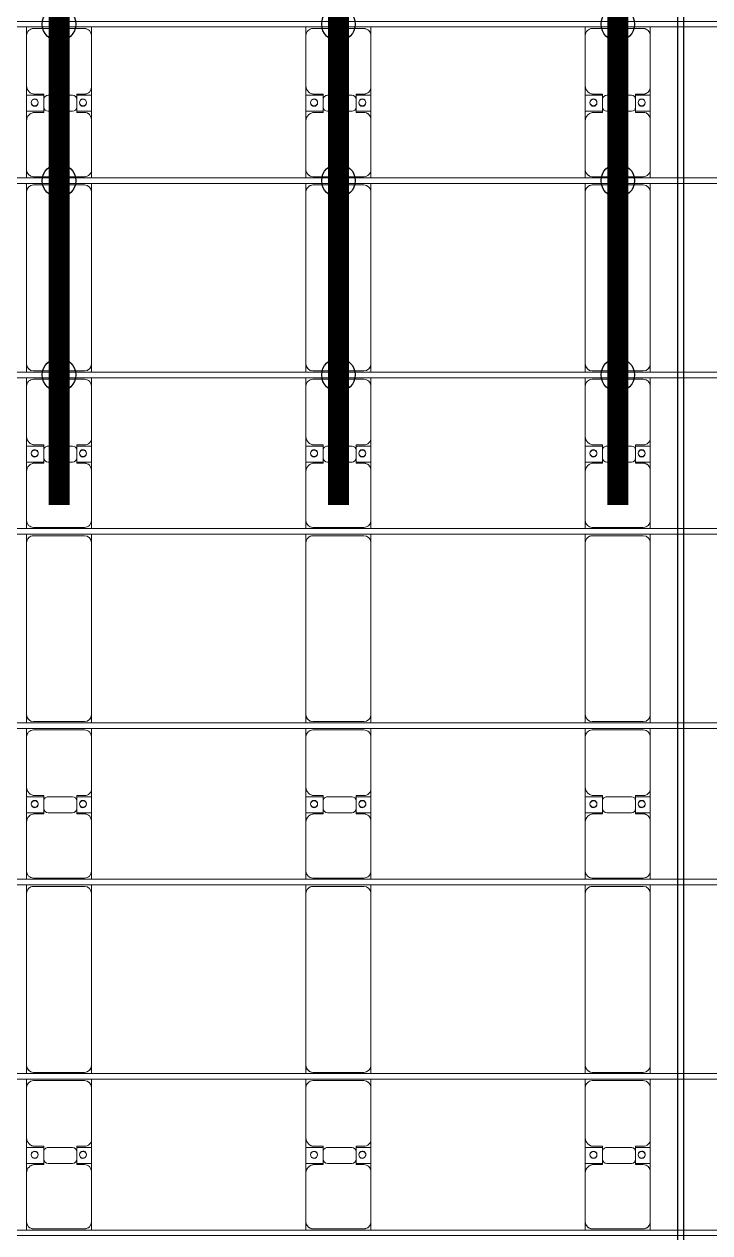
# Model space of a CAD drawing. Header units: millimetres. Extents: x -147246 to 112336, y -213734 to -86506.
# Drawn here: x -44365 to -39456, y -113275 to -104625 of the extents above; entities that cross this region are included whole.
import ezdxf

# ---------------------------------------------------------------- set-up
doc = ezdxf.new("R2010")
doc.units = ezdxf.units.MM
doc.layers.add('A-GENM', color=13, linetype='Continuous', lineweight=9)
doc.layers.add('S-BEAM', color=12, linetype='Continuous', lineweight=9)
doc.layers.add('GC-HOP 40x60 GIA CUONG', color=1, linetype='Continuous')

# ---------------------------------------------------------------- blocks, each defined once
blk = doc.blocks.new('Dai phao do pin - DẢI PHAO ĐỠ PIN-30912-BỐ TRÍ KHUNG KẾT CẤU BÈ PIN 05')
at = {"layer": 'A-GENM', "color": 7}
for p, q in [((8238.9, 223.4), (8299.7, 223.4)), ((8249.7, 173.4), (8249.7, -191.6)), ((8669.7, 223.4), (8299.7, 223.4)), ((8669.7, 223.4), (8842.2, 223.4)), ((8719.7, 118.2), (8719.7, 173.4)), ((8727.8, 223.4), (8900.3, 223.4)), ((8727.8, 118.2), (8727.8, 223.4)), ((8842.2, 223.4), (8842.2, 118.2)), ((8850.3, 173.4), (8850.3, 118.2)), ((9260.3, 223.4), (8900.3, 223.4)), ((9260.3, 223.4), (9318.9, 223.4)), ((9310.3, -191.6), (9310.3, 173.4)), ((9358.9, 223.4), (9419.7, 223.4)), ((9369.7, 173.4), (9369.7, -191.6)), ((10650.3, 223.4), (9419.7, 223.4)), ((10650.3, 223.4), (10708.9, 223.4)), ((10700.3, -191.6), (10700.3, 173.4)), ((10748.9, 223.4), (10809.7, 223.4)), ((10759.7, 173.4), (10759.7, -191.6)), ((11179.7, 223.4), (10809.7, 223.4)), ((11179.7, 223.4), (11352.2, 223.4)), ((11229.7, 118.2), (11229.7, 173.4)), ((11237.8, 223.4), (11410.3, 223.4)), ((11237.8, 118.2), (11237.8, 223.4)), ((11352.2, 223.4), (11352.2, 118.2)), ((11360.3, 173.4), (11360.3, 118.2)), ((11770.3, 223.4), (11410.3, 223.4)), ((11770.3, 223.4), (11828.9, 223.4)), ((11820.3, -191.6), (11820.3, 173.4)), ((11868.9, 223.4), (11929.7, 223.4)), ((11879.7, 173.4), (11879.7, -191.6)), ((13160.3, 223.4), (11929.7, 223.4)), ((13160.3, 223.4), (13218.9, 223.4)), ((13210.3, -191.6), (13210.3, 173.4)), ((13258.9, 223.4), (13319.7, 223.4)), ((13269.7, 173.4), (13269.7, -191.6)), ((13689.7, 223.4), (13319.7, 223.4)), ((13689.7, 223.4), (13862.2, 223.4)), ((13739.7, 118.2), (13739.7, 173.4)), ((13747.8, 223.4), (13920.3, 223.4)), ((13747.8, 118.2), (13747.8, 223.4)), ((13862.2, 223.4), (13862.2, 118.2)), ((13870.3, 173.4), (13870.3, 118.2)), ((14280.3, 223.4), (13920.3, 223.4)), ((14280.3, 223.4), (14338.9, 223.4)), ((14330.3, -191.6), (14330.3, 173.4)), ((14378.9, 223.4), (14439.7, 223.4)), ((14389.7, 173.4), (14389.7, -191.6)), ((15670.3, 223.4), (14439.7, 223.4)), ((15670.3, 223.4), (15728.9, 223.4)), ((15720.3, -191.6), (15720.3, 173.4)), ((15768.9, 223.4), (15829.7, 223.4)), ((15779.7, 173.4), (15779.7, -191.6)), ((16199.7, 223.4), (15829.7, 223.4)), ((16199.7, 223.4), (16372.2, 223.4)), ((16249.7, 118.2), (16249.7, 173.4)), ((16257.8, 223.4), (16430.3, 223.4)), ((16257.8, 118.2), (16257.8, 223.4)), ((16372.2, 223.4), (16372.2, 118.2)), ((16380.3, 173.4), (16380.3, 118.2)), ((16790.3, 223.4), (16430.3, 223.4)), ((16790.3, 223.4), (16848.9, 223.4)), ((16840.3, -191.6), (16840.3, 173.4)), ((8812.2, 118.2), (8719.7, 118.2)), ((8727.8, 88.2), (8727.8, -88.2)), ((8850.3, 118.2), (8757.8, 118.2)), ((8842.2, -88.2), (8842.2, 88.2)), ((11322.2, 118.2), (11229.7, 118.2)), ((11237.8, 88.2), (11237.8, -88.2)), ((11360.3, 118.2), (11267.8, 118.2)), ((11352.2, -88.2), (11352.2, 88.2)), ((13832.2, 118.2), (13739.7, 118.2)), ((13747.8, 88.2), (13747.8, -88.2)), ((13870.3, 118.2), (13777.8, 118.2)), ((13862.2, -88.2), (13862.2, 88.2)), ((16342.2, 118.2), (16249.7, 118.2)), ((16257.8, 88.2), (16257.8, -88.2)), ((16380.3, 118.2), (16287.8, 118.2)), ((16372.2, -88.2), (16372.2, 88.2)), ((8719.7, -181.6), (8719.7, -118.2)), ((8719.7, -118.2), (8812.2, -118.2)), ((8727.8, -241.6), (8727.8, -118.2)), ((8757.8, -118.2), (8850.3, -118.2)), ((8842.2, -118.2), (8842.2, -241.6)), ((8850.3, -118.2), (8850.3, -181.6)), ((11229.7, -181.6), (11229.7, -118.2)), ((11229.7, -118.2), (11322.2, -118.2)), ((11237.8, -241.6), (11237.8, -118.2)), ((11267.8, -118.2), (11360.3, -118.2)), ((11352.2, -118.2), (11352.2, -241.6)), ((11360.3, -118.2), (11360.3, -181.6)), ((13739.7, -181.6), (13739.7, -118.2)), ((13739.7, -118.2), (13832.2, -118.2)), ((13747.8, -241.6), (13747.8, -118.2)), ((13777.8, -118.2), (13870.3, -118.2)), ((13862.2, -118.2), (13862.2, -241.6)), ((13870.3, -118.2), (13870.3, -181.6)), ((16249.7, -181.6), (16249.7, -118.2)), ((16249.7, -118.2), (16342.2, -118.2)), ((16257.8, -241.6), (16257.8, -118.2)), ((16287.8, -118.2), (16380.3, -118.2)), ((16372.2, -118.2), (16372.2, -241.6)), ((16380.3, -118.2), (16380.3, -181.6)), ((8299.7, -241.6), (8238.9, -241.6)), ((8299.7, -241.6), (8659.7, -241.6)), ((8842.2, -241.6), (8659.7, -241.6)), ((8910.3, -241.6), (8727.8, -241.6)), ((8910.3, -241.6), (9260.3, -241.6)), ((9318.9, -241.6), (9260.3, -241.6)), ((9419.7, -241.6), (9358.9, -241.6)), ((9419.7, -241.6), (10650.3, -241.6)), ((10708.9, -241.6), (10650.3, -241.6)), ((10809.7, -241.6), (10748.9, -241.6)), ((10809.7, -241.6), (11169.7, -241.6)), ((11352.2, -241.6), (11169.7, -241.6)), ((11420.3, -241.6), (11237.8, -241.6)), ((11420.3, -241.6), (11770.3, -241.6)), ((11828.9, -241.6), (11770.3, -241.6)), ((11929.7, -241.6), (11868.9, -241.6)), ((11929.7, -241.6), (13160.3, -241.6)), ((13218.9, -241.6), (13160.3, -241.6)), ((13319.7, -241.6), (13258.9, -241.6)), ((13319.7, -241.6), (13679.7, -241.6)), ((13862.2, -241.6), (13679.7, -241.6)), ((13930.3, -241.6), (13747.8, -241.6)), ((13930.3, -241.6), (14280.3, -241.6)), ((14338.9, -241.6), (14280.3, -241.6)), ((14439.7, -241.6), (14378.9, -241.6)), ((14439.7, -241.6), (15670.3, -241.6)), ((15728.9, -241.6), (15670.3, -241.6)), ((15829.7, -241.6), (15768.9, -241.6)), ((15829.7, -241.6), (16189.7, -241.6)), ((16372.2, -241.6), (16189.7, -241.6)), ((16440.3, -241.6), (16257.8, -241.6)), ((16440.3, -241.6), (16790.3, -241.6)), ((16848.9, -241.6), (16790.3, -241.6))]:
    blk.add_line(p, q, dxfattribs=at)
for centre, radius, start, end in [((8299.7, 173.4), 50, 90, 180), ((8299.7, 173.4), 50, 135, 180), ((8669.7, 173.4), 50, 0, 90), ((8669.7, 173.4), 50, 0, 45), ((8778.6, 161.8), 25, 0, 180), ((8781.4, 161.8), 25, 0, 180), ((8900.3, 173.4), 50, 90, 180), ((8900.3, 173.4), 50, 135, 180), ((9260.3, 173.4), 50, 360, 90), ((9260.3, 173.4), 50, 0, 45), ((9419.7, 173.4), 50, 90, 180), ((9419.7, 173.4), 50, 90, 180), ((10650.3, 173.4), 50, 0, 90), ((10650.3, 173.4), 50, 45, 90), ((10809.7, 173.4), 50, 90, 180), ((10809.7, 173.4), 50, 135, 180), ((11179.7, 173.4), 50, 360, 90), ((11179.7, 173.4), 50, 360, 45), ((11288.6, 161.8), 25, 0, 180), ((11291.4, 161.8), 25, 0, 180), ((11410.3, 173.4), 50, 90, 180), ((11410.3, 173.4), 50, 135, 180), ((11770.3, 173.4), 50, 0, 90), ((11770.3, 173.4), 50, 0, 45), ((11929.7, 173.4), 50, 90, 180), ((11929.7, 173.4), 50, 90, 180), ((13160.3, 173.4), 50, 0, 90), ((13160.3, 173.4), 50, 45, 90), ((13319.7, 173.4), 50, 90, 180), ((13319.7, 173.4), 50, 135, 180), ((13689.7, 173.4), 50, 360, 90), ((13689.7, 173.4), 50, 360, 45), ((13798.6, 161.8), 25, 0, 180), ((13801.4, 161.8), 25, 360, 180), ((13920.3, 173.4), 50, 90, 180), ((13920.3, 173.4), 50, 135, 180), ((14280.3, 173.4), 50, 0, 90), ((14280.3, 173.4), 50, 0, 45), ((14439.7, 173.4), 50, 90, 180), ((14439.7, 173.4), 50, 90, 180), ((15670.3, 173.4), 50, 0, 90), ((15670.3, 173.4), 50, 45, 90), ((15829.7, 173.4), 50, 90, 180), ((15829.7, 173.4), 50, 135, 180), ((16199.7, 173.4), 50, 360, 90), ((16199.7, 173.4), 50, 360, 45), ((16308.6, 161.8), 25, 360, 180), ((16311.4, 161.8), 25, 0, 180), ((16430.3, 173.4), 50, 90, 180), ((16430.3, 173.4), 50, 135, 180), ((16790.3, 173.4), 50, 0, 90), ((16790.3, 173.4), 50, 0, 45), ((8757.8, 88.2), 30, 90, 180), ((8778.6, 161.8), 25, 180, 360), ((8781.4, 161.8), 25, 180, 360), ((8812.2, 88.2), 30, 0, 90), ((11267.8, 88.2), 30, 90, 180), ((11288.6, 161.8), 25, 180, 0), ((11291.4, 161.8), 25, 180, 0), ((11322.2, 88.2), 30, 0, 90), ((13777.8, 88.2), 30, 90, 180), ((13798.6, 161.8), 25, 180, 0), ((13801.4, 161.8), 25, 180, 360), ((13832.2, 88.2), 30, 0, 90), ((16287.8, 88.2), 30, 90, 180), ((16308.6, 161.8), 25, 180, 0), ((16311.4, 161.8), 25, 180, 0), ((16342.2, 88.2), 30, 0, 90), ((8757.8, -88.2), 30, 180, 270), ((8778.6, -183.2), 25, 0, 180), ((8781.4, -183.2), 25, 0, 180), ((8812.2, -88.2), 30, 270, 360), ((11267.8, -88.2), 30, 180, 270), ((11288.6, -183.2), 25, 360, 180), ((11291.4, -183.2), 25, 360, 180), ((11322.2, -88.2), 30, 270, 360), ((13777.8, -88.2), 30, 180, 270), ((13798.6, -183.2), 25, 0, 180), ((13801.4, -183.2), 25, 360, 180), ((13832.2, -88.2), 30, 270, 0), ((16287.8, -88.2), 30, 180, 270), ((16308.6, -183.2), 25, 0, 180), ((16311.4, -183.2), 25, 0, 180), ((16342.2, -88.2), 30, 270, 360), ((8299.7, -191.6), 50, 180, 270), ((8299.7, -191.6), 50, 180, 225), ((8659.7, -181.6), 60, 270, 0), ((8659.7, -181.6), 60, 330, 0), ((8778.6, -183.2), 25, 180, 0), ((8781.4, -183.2), 25, 180, 0), ((8910.3, -181.6), 60, 180, 270), ((8910.3, -181.6), 60, 180, 210), ((9260.3, -191.6), 50, 270, 360), ((9260.3, -191.6), 50, 315, 0), ((9419.7, -191.6), 50, 180, 270), ((9419.7, -191.6), 50, 180, 255), ((10650.3, -191.6), 50, 270, 0), ((10650.3, -191.6), 50, 270, 345), ((10809.7, -191.6), 50, 180, 270), ((10809.7, -191.6), 50, 180, 225), ((11169.7, -181.6), 60, 270, 360), ((11169.7, -181.6), 60, 330, 360), ((11288.6, -183.2), 25, 180, 0), ((11291.4, -183.2), 25, 180, 360), ((11420.3, -181.6), 60, 180, 270), ((11420.3, -181.6), 60, 180, 210), ((11770.3, -191.6), 50, 270, 0), ((11770.3, -191.6), 50, 315, 0), ((11929.7, -191.6), 50, 180, 270), ((11929.7, -191.6), 50, 180, 255), ((13160.3, -191.6), 50, 270, 0), ((13160.3, -191.6), 50, 270, 345), ((13319.7, -191.6), 50, 180, 270), ((13319.7, -191.6), 50, 180, 225), ((13679.7, -181.6), 60, 270, 360), ((13679.7, -181.6), 60, 330, 360), ((13798.6, -183.2), 25, 180, 0), ((13801.4, -183.2), 25, 180, 0), ((13930.3, -181.6), 60, 180, 270), ((13930.3, -181.6), 60, 180, 210), ((14280.3, -191.6), 50, 270, 360), ((14280.3, -191.6), 50, 315, 360), ((14439.7, -191.6), 50, 180, 270), ((14439.7, -191.6), 50, 180, 255), ((15670.3, -191.6), 50, 270, 0), ((15670.3, -191.6), 50, 270, 345), ((15829.7, -191.6), 50, 180, 270), ((15829.7, -191.6), 50, 180, 225), ((16189.7, -181.6), 60, 270, 0), ((16189.7, -181.6), 60, 330, 0), ((16308.6, -183.2), 25, 180, 0), ((16311.4, -183.2), 25, 180, 0), ((16440.3, -181.6), 60, 180, 270), ((16440.3, -181.6), 60, 180, 210), ((16790.3, -191.6), 50, 270, 0), ((16790.3, -191.6), 50, 315, 0)]:
    blk.add_arc(centre, radius, start, end, dxfattribs=at)
blk = doc.blocks.new('Dai phao do pin - DẢI PHAO ĐỠ PIN-30943-BỐ TRÍ KHUNG KẾT CẤU BÈ PIN 05')
at = {"layer": 'A-GENM', "color": 7}
for p, q in [((8238.9, 223.4), (8299.7, 223.4)), ((8249.7, 173.4), (8249.7, -191.6)), ((8669.7, 223.4), (8299.7, 223.4)), ((8669.7, 223.4), (8842.2, 223.4)), ((8719.7, 118.2), (8719.7, 173.4)), ((8727.8, 223.4), (8900.3, 223.4)), ((8727.8, 118.2), (8727.8, 223.4)), ((8842.2, 223.4), (8842.2, 118.2)), ((8850.3, 173.4), (8850.3, 118.2)), ((9260.3, 223.4), (8900.3, 223.4)), ((9260.3, 223.4), (9318.9, 223.4)), ((9310.3, -191.6), (9310.3, 173.4)), ((9358.9, 223.4), (9419.7, 223.4)), ((9369.7, 173.4), (9369.7, -191.6)), ((10650.3, 223.4), (9419.7, 223.4)), ((10650.3, 223.4), (10708.9, 223.4)), ((10700.3, -191.6), (10700.3, 173.4)), ((10748.9, 223.4), (10809.7, 223.4)), ((10759.7, 173.4), (10759.7, -191.6)), ((11179.7, 223.4), (10809.7, 223.4)), ((11179.7, 223.4), (11352.2, 223.4)), ((11229.7, 118.2), (11229.7, 173.4)), ((11237.8, 223.4), (11410.3, 223.4)), ((11237.8, 118.2), (11237.8, 223.4)), ((11352.2, 223.4), (11352.2, 118.2)), ((11360.3, 173.4), (11360.3, 118.2)), ((11770.3, 223.4), (11410.3, 223.4)), ((11770.3, 223.4), (11828.9, 223.4)), ((11820.3, -191.6), (11820.3, 173.4)), ((11868.9, 223.4), (11929.7, 223.4)), ((11879.7, 173.4), (11879.7, -191.6)), ((13160.3, 223.4), (11929.7, 223.4)), ((13160.3, 223.4), (13218.9, 223.4)), ((13210.3, -191.6), (13210.3, 173.4)), ((13258.9, 223.4), (13319.7, 223.4)), ((13269.7, 173.4), (13269.7, -191.6)), ((13689.7, 223.4), (13319.7, 223.4)), ((13689.7, 223.4), (13862.2, 223.4)), ((13739.7, 118.2), (13739.7, 173.4)), ((13747.8, 223.4), (13920.3, 223.4)), ((13747.8, 118.2), (13747.8, 223.4)), ((13862.2, 223.4), (13862.2, 118.2)), ((13870.3, 173.4), (13870.3, 118.2)), ((14280.3, 223.4), (13920.3, 223.4)), ((14280.3, 223.4), (14338.9, 223.4)), ((14330.3, -191.6), (14330.3, 173.4)), ((14378.9, 223.4), (14439.7, 223.4)), ((14389.7, 173.4), (14389.7, -191.6)), ((15670.3, 223.4), (14439.7, 223.4)), ((15670.3, 223.4), (15728.9, 223.4)), ((15720.3, -191.6), (15720.3, 173.4)), ((15768.9, 223.4), (15829.7, 223.4)), ((15779.7, 173.4), (15779.7, -191.6)), ((16199.7, 223.4), (15829.7, 223.4)), ((16199.7, 223.4), (16372.2, 223.4)), ((16249.7, 118.2), (16249.7, 173.4)), ((16257.8, 223.4), (16430.3, 223.4)), ((16257.8, 118.2), (16257.8, 223.4)), ((16372.2, 223.4), (16372.2, 118.2)), ((16380.3, 173.4), (16380.3, 118.2)), ((16790.3, 223.4), (16430.3, 223.4)), ((16790.3, 223.4), (16848.9, 223.4)), ((16840.3, -191.6), (16840.3, 173.4)), ((8812.2, 118.2), (8719.7, 118.2)), ((8727.8, 88.2), (8727.8, -88.2)), ((8850.3, 118.2), (8757.8, 118.2)), ((8842.2, -88.2), (8842.2, 88.2)), ((11322.2, 118.2), (11229.7, 118.2)), ((11237.8, 88.2), (11237.8, -88.2)), ((11360.3, 118.2), (11267.8, 118.2)), ((11352.2, -88.2), (11352.2, 88.2)), ((13832.2, 118.2), (13739.7, 118.2)), ((13747.8, 88.2), (13747.8, -88.2)), ((13870.3, 118.2), (13777.8, 118.2)), ((13862.2, -88.2), (13862.2, 88.2)), ((16342.2, 118.2), (16249.7, 118.2)), ((16257.8, 88.2), (16257.8, -88.2)), ((16380.3, 118.2), (16287.8, 118.2)), ((16372.2, -88.2), (16372.2, 88.2)), ((8719.7, -181.6), (8719.7, -118.2)), ((8719.7, -118.2), (8812.2, -118.2)), ((8727.8, -241.6), (8727.8, -118.2)), ((8757.8, -118.2), (8850.3, -118.2)), ((8842.2, -118.2), (8842.2, -241.6)), ((8850.3, -118.2), (8850.3, -181.6)), ((11229.7, -181.6), (11229.7, -118.2)), ((11229.7, -118.2), (11322.2, -118.2)), ((11237.8, -241.6), (11237.8, -118.2)), ((11267.8, -118.2), (11360.3, -118.2)), ((11352.2, -118.2), (11352.2, -241.6)), ((11360.3, -118.2), (11360.3, -181.6)), ((13739.7, -181.6), (13739.7, -118.2)), ((13739.7, -118.2), (13832.2, -118.2)), ((13747.8, -241.6), (13747.8, -118.2)), ((13777.8, -118.2), (13870.3, -118.2)), ((13862.2, -118.2), (13862.2, -241.6)), ((13870.3, -118.2), (13870.3, -181.6)), ((16249.7, -181.6), (16249.7, -118.2)), ((16249.7, -118.2), (16342.2, -118.2)), ((16257.8, -241.6), (16257.8, -118.2)), ((16287.8, -118.2), (16380.3, -118.2)), ((16372.2, -118.2), (16372.2, -241.6)), ((16380.3, -118.2), (16380.3, -181.6)), ((8299.7, -241.6), (8238.9, -241.6)), ((8299.7, -241.6), (8659.7, -241.6)), ((8842.2, -241.6), (8659.7, -241.6)), ((8910.3, -241.6), (8727.8, -241.6)), ((8910.3, -241.6), (9260.3, -241.6)), ((9318.9, -241.6), (9260.3, -241.6)), ((9419.7, -241.6), (9358.9, -241.6)), ((9419.7, -241.6), (10650.3, -241.6)), ((10708.9, -241.6), (10650.3, -241.6)), ((10809.7, -241.6), (10748.9, -241.6)), ((10809.7, -241.6), (11169.7, -241.6)), ((11352.2, -241.6), (11169.7, -241.6)), ((11420.3, -241.6), (11237.8, -241.6)), ((11420.3, -241.6), (11770.3, -241.6)), ((11828.9, -241.6), (11770.3, -241.6)), ((11929.7, -241.6), (11868.9, -241.6)), ((11929.7, -241.6), (13160.3, -241.6)), ((13218.9, -241.6), (13160.3, -241.6)), ((13319.7, -241.6), (13258.9, -241.6)), ((13319.7, -241.6), (13679.7, -241.6)), ((13862.2, -241.6), (13679.7, -241.6)), ((13930.3, -241.6), (13747.8, -241.6)), ((13930.3, -241.6), (14280.3, -241.6)), ((14338.9, -241.6), (14280.3, -241.6)), ((14439.7, -241.6), (14378.9, -241.6)), ((14439.7, -241.6), (15670.3, -241.6)), ((15728.9, -241.6), (15670.3, -241.6)), ((15829.7, -241.6), (15768.9, -241.6)), ((15829.7, -241.6), (16189.7, -241.6)), ((16372.2, -241.6), (16189.7, -241.6)), ((16440.3, -241.6), (16257.8, -241.6)), ((16440.3, -241.6), (16790.3, -241.6)), ((16848.9, -241.6), (16790.3, -241.6))]:
    blk.add_line(p, q, dxfattribs=at)
for centre, radius, start, end in [((8299.7, 173.4), 50, 90, 180), ((8299.7, 173.4), 50, 135, 180), ((8669.7, 173.4), 50, 0, 90), ((8669.7, 173.4), 50, 0, 45), ((8778.6, 161.8), 25, 0, 180), ((8781.4, 161.8), 25, 0, 180), ((8900.3, 173.4), 50, 90, 180), ((8900.3, 173.4), 50, 135, 180), ((9260.3, 173.4), 50, 360, 90), ((9260.3, 173.4), 50, 0, 45), ((9419.7, 173.4), 50, 90, 180), ((9419.7, 173.4), 50, 90, 180), ((10650.3, 173.4), 50, 0, 90), ((10650.3, 173.4), 50, 45, 90), ((10809.7, 173.4), 50, 90, 180), ((10809.7, 173.4), 50, 135, 180), ((11179.7, 173.4), 50, 360, 90), ((11179.7, 173.4), 50, 360, 45), ((11288.6, 161.8), 25, 0, 180), ((11291.4, 161.8), 25, 0, 180), ((11410.3, 173.4), 50, 90, 180), ((11410.3, 173.4), 50, 135, 180), ((11770.3, 173.4), 50, 0, 90), ((11770.3, 173.4), 50, 0, 45), ((11929.7, 173.4), 50, 90, 180), ((11929.7, 173.4), 50, 90, 180), ((13160.3, 173.4), 50, 0, 90), ((13160.3, 173.4), 50, 45, 90), ((13319.7, 173.4), 50, 90, 180), ((13319.7, 173.4), 50, 135, 180), ((13689.7, 173.4), 50, 360, 90), ((13689.7, 173.4), 50, 360, 45), ((13798.6, 161.8), 25, 0, 180), ((13801.4, 161.8), 25, 360, 180), ((13920.3, 173.4), 50, 90, 180), ((13920.3, 173.4), 50, 135, 180), ((14280.3, 173.4), 50, 0, 90), ((14280.3, 173.4), 50, 0, 45), ((14439.7, 173.4), 50, 90, 180), ((14439.7, 173.4), 50, 90, 180), ((15670.3, 173.4), 50, 0, 90), ((15670.3, 173.4), 50, 45, 90), ((15829.7, 173.4), 50, 90, 180), ((15829.7, 173.4), 50, 135, 180), ((16199.7, 173.4), 50, 360, 90), ((16199.7, 173.4), 50, 360, 45), ((16308.6, 161.8), 25, 360, 180), ((16311.4, 161.8), 25, 0, 180), ((16430.3, 173.4), 50, 90, 180), ((16430.3, 173.4), 50, 135, 180), ((16790.3, 173.4), 50, 0, 90), ((16790.3, 173.4), 50, 0, 45), ((8757.8, 88.2), 30, 90, 180), ((8778.6, 161.8), 25, 180, 360), ((8781.4, 161.8), 25, 180, 360), ((8812.2, 88.2), 30, 0, 90), ((11267.8, 88.2), 30, 90, 180), ((11288.6, 161.8), 25, 180, 0), ((11291.4, 161.8), 25, 180, 0), ((11322.2, 88.2), 30, 0, 90), ((13777.8, 88.2), 30, 90, 180), ((13798.6, 161.8), 25, 180, 0), ((13801.4, 161.8), 25, 180, 360), ((13832.2, 88.2), 30, 0, 90), ((16287.8, 88.2), 30, 90, 180), ((16308.6, 161.8), 25, 180, 0), ((16311.4, 161.8), 25, 180, 0), ((16342.2, 88.2), 30, 0, 90), ((8757.8, -88.2), 30, 180, 270), ((8778.6, -183.2), 25, 0, 180), ((8781.4, -183.2), 25, 0, 180), ((8812.2, -88.2), 30, 270, 360), ((11267.8, -88.2), 30, 180, 270), ((11288.6, -183.2), 25, 360, 180), ((11291.4, -183.2), 25, 360, 180), ((11322.2, -88.2), 30, 270, 360), ((13777.8, -88.2), 30, 180, 270), ((13798.6, -183.2), 25, 0, 180), ((13801.4, -183.2), 25, 360, 180), ((13832.2, -88.2), 30, 270, 0), ((16287.8, -88.2), 30, 180, 270), ((16308.6, -183.2), 25, 0, 180), ((16311.4, -183.2), 25, 0, 180), ((16342.2, -88.2), 30, 270, 360), ((8299.7, -191.6), 50, 180, 270), ((8299.7, -191.6), 50, 180, 225), ((8659.7, -181.6), 60, 270, 0), ((8659.7, -181.6), 60, 330, 0), ((8778.6, -183.2), 25, 180, 0), ((8781.4, -183.2), 25, 180, 0), ((8910.3, -181.6), 60, 180, 270), ((8910.3, -181.6), 60, 180, 210), ((9260.3, -191.6), 50, 270, 360), ((9260.3, -191.6), 50, 315, 0), ((9419.7, -191.6), 50, 180, 270), ((9419.7, -191.6), 50, 180, 255), ((10650.3, -191.6), 50, 270, 0), ((10650.3, -191.6), 50, 270, 308.80886), ((10650.3, -191.6), 50, 315, 345), ((10809.7, -191.6), 50, 180, 270), ((10809.7, -191.6), 50, 180, 225), ((11169.7, -181.6), 60, 270, 360), ((11169.7, -181.6), 60, 330, 360), ((11288.6, -183.2), 25, 180, 0), ((11291.4, -183.2), 25, 180, 360), ((11420.3, -181.6), 60, 180, 270), ((11420.3, -181.6), 60, 180, 210), ((11770.3, -191.6), 50, 270, 0), ((11770.3, -191.6), 50, 315, 0), ((11929.7, -191.6), 50, 180, 270), ((11929.7, -191.6), 50, 180, 255), ((13160.3, -191.6), 50, 270, 0), ((13160.3, -191.6), 50, 270, 308.8278), ((13160.3, -191.6), 50, 315, 345), ((13319.7, -191.6), 50, 180, 270), ((13319.7, -191.6), 50, 180, 225), ((13679.7, -181.6), 60, 270, 360), ((13679.7, -181.6), 60, 330, 360), ((13798.6, -183.2), 25, 180, 0), ((13801.4, -183.2), 25, 180, 0), ((13930.3, -181.6), 60, 180, 270), ((13930.3, -181.6), 60, 180, 210), ((14280.3, -191.6), 50, 270, 360), ((14280.3, -191.6), 50, 315, 360), ((14439.7, -191.6), 50, 180, 270), ((14439.7, -191.6), 50, 180, 255), ((15670.3, -191.6), 50, 270, 0), ((15670.3, -191.6), 50, 270, 308.84674), ((15670.3, -191.6), 50, 315, 345), ((15829.7, -191.6), 50, 180, 270), ((15829.7, -191.6), 50, 180, 225), ((16189.7, -181.6), 60, 270, 0), ((16189.7, -181.6), 60, 330, 0), ((16308.6, -183.2), 25, 180, 0), ((16311.4, -183.2), 25, 180, 0), ((16440.3, -181.6), 60, 180, 270), ((16440.3, -181.6), 60, 180, 210), ((16790.3, -191.6), 50, 270, 0), ((16790.3, -191.6), 50, 315, 0)]:
    blk.add_arc(centre, radius, start, end, dxfattribs=at)
blk = doc.blocks.new('Dai phao do pin - DẢI PHAO ĐỠ PIN-30974-BỐ TRÍ KHUNG KẾT CẤU BÈ PIN 05')
at = {"layer": 'A-GENM', "color": 7}
for p, q in [((8238.9, 223.4), (8299.7, 223.4)), ((8249.7, 173.4), (8249.7, -191.6)), ((8669.7, 223.4), (8299.7, 223.4)), ((8669.7, 223.4), (8842.2, 223.4)), ((8719.7, 118.2), (8719.7, 173.4)), ((8727.8, 223.4), (8900.3, 223.4)), ((8727.8, 118.2), (8727.8, 223.4)), ((8842.2, 223.4), (8842.2, 118.2)), ((8850.3, 173.4), (8850.3, 118.2)), ((9260.3, 223.4), (8900.3, 223.4)), ((9260.3, 223.4), (9318.9, 223.4)), ((9310.3, -191.6), (9310.3, 173.4)), ((9358.9, 223.4), (9419.7, 223.4)), ((9369.7, 173.4), (9369.7, -191.6)), ((10650.3, 223.4), (9419.7, 223.4)), ((10650.3, 223.4), (10708.9, 223.4)), ((10700.3, -191.6), (10700.3, 173.4)), ((10748.9, 223.4), (10809.7, 223.4)), ((10759.7, 173.4), (10759.7, -191.6)), ((11179.7, 223.4), (10809.7, 223.4)), ((11179.7, 223.4), (11352.2, 223.4)), ((11229.7, 118.2), (11229.7, 173.4)), ((11237.8, 223.4), (11410.3, 223.4)), ((11237.8, 118.2), (11237.8, 223.4)), ((11352.2, 223.4), (11352.2, 118.2)), ((11360.3, 173.4), (11360.3, 118.2)), ((11770.3, 223.4), (11410.3, 223.4)), ((11770.3, 223.4), (11828.9, 223.4)), ((11820.3, -191.6), (11820.3, 173.4)), ((11868.9, 223.4), (11929.7, 223.4)), ((11879.7, 173.4), (11879.7, -191.6)), ((13160.3, 223.4), (11929.7, 223.4)), ((13160.3, 223.4), (13218.9, 223.4)), ((13210.3, -191.6), (13210.3, 173.4)), ((13258.9, 223.4), (13319.7, 223.4)), ((13269.7, 173.4), (13269.7, -191.6)), ((13689.7, 223.4), (13319.7, 223.4)), ((13689.7, 223.4), (13862.2, 223.4)), ((13739.7, 118.2), (13739.7, 173.4)), ((13747.8, 223.4), (13920.3, 223.4)), ((13747.8, 118.2), (13747.8, 223.4)), ((13862.2, 223.4), (13862.2, 118.2)), ((13870.3, 173.4), (13870.3, 118.2)), ((14280.3, 223.4), (13920.3, 223.4)), ((14280.3, 223.4), (14338.9, 223.4)), ((14330.3, -191.6), (14330.3, 173.4)), ((14378.9, 223.4), (14439.7, 223.4)), ((14389.7, 173.4), (14389.7, -191.6)), ((15670.3, 223.4), (14439.7, 223.4)), ((15670.3, 223.4), (15728.9, 223.4)), ((15720.3, -191.6), (15720.3, 173.4)), ((15768.9, 223.4), (15829.7, 223.4)), ((15779.7, 173.4), (15779.7, -191.6)), ((16199.7, 223.4), (15829.7, 223.4)), ((16199.7, 223.4), (16372.2, 223.4)), ((16249.7, 118.2), (16249.7, 173.4)), ((16257.8, 223.4), (16430.3, 223.4)), ((16257.8, 118.2), (16257.8, 223.4)), ((16372.2, 223.4), (16372.2, 118.2)), ((16380.3, 173.4), (16380.3, 118.2)), ((16790.3, 223.4), (16430.3, 223.4)), ((16790.3, 223.4), (16848.9, 223.4)), ((16840.3, -191.6), (16840.3, 173.4)), ((8812.2, 118.2), (8719.7, 118.2)), ((8727.8, 88.2), (8727.8, -88.2)), ((8850.3, 118.2), (8757.8, 118.2)), ((8842.2, -88.2), (8842.2, 88.2)), ((11322.2, 118.2), (11229.7, 118.2)), ((11237.8, 88.2), (11237.8, -88.2)), ((11360.3, 118.2), (11267.8, 118.2)), ((11352.2, -88.2), (11352.2, 88.2)), ((13832.2, 118.2), (13739.7, 118.2)), ((13747.8, 88.2), (13747.8, -88.2)), ((13870.3, 118.2), (13777.8, 118.2)), ((13862.2, -88.2), (13862.2, 88.2)), ((16342.2, 118.2), (16249.7, 118.2)), ((16257.8, 88.2), (16257.8, -88.2)), ((16380.3, 118.2), (16287.8, 118.2)), ((16372.2, -88.2), (16372.2, 88.2)), ((8719.7, -181.6), (8719.7, -118.2)), ((8719.7, -118.2), (8812.2, -118.2)), ((8727.8, -241.6), (8727.8, -118.2)), ((8757.8, -118.2), (8850.3, -118.2)), ((8842.2, -118.2), (8842.2, -241.6)), ((8850.3, -118.2), (8850.3, -181.6)), ((11229.7, -181.6), (11229.7, -118.2)), ((11229.7, -118.2), (11322.2, -118.2)), ((11237.8, -241.6), (11237.8, -118.2)), ((11267.8, -118.2), (11360.3, -118.2)), ((11352.2, -118.2), (11352.2, -241.6)), ((11360.3, -118.2), (11360.3, -181.6)), ((13739.7, -181.6), (13739.7, -118.2)), ((13739.7, -118.2), (13832.2, -118.2)), ((13747.8, -241.6), (13747.8, -118.2)), ((13777.8, -118.2), (13870.3, -118.2)), ((13862.2, -118.2), (13862.2, -241.6)), ((13870.3, -118.2), (13870.3, -181.6)), ((16249.7, -181.6), (16249.7, -118.2)), ((16249.7, -118.2), (16342.2, -118.2)), ((16257.8, -241.6), (16257.8, -118.2)), ((16287.8, -118.2), (16380.3, -118.2)), ((16372.2, -118.2), (16372.2, -241.6)), ((16380.3, -118.2), (16380.3, -181.6)), ((8299.7, -241.6), (8238.9, -241.6)), ((8299.7, -241.6), (8659.7, -241.6)), ((8842.2, -241.6), (8659.7, -241.6)), ((8910.3, -241.6), (8727.8, -241.6)), ((8910.3, -241.6), (9260.3, -241.6)), ((9318.9, -241.6), (9260.3, -241.6)), ((9419.7, -241.6), (9358.9, -241.6)), ((9419.7, -241.6), (10650.3, -241.6)), ((10708.9, -241.6), (10650.3, -241.6)), ((10809.7, -241.6), (10748.9, -241.6)), ((10809.7, -241.6), (11169.7, -241.6)), ((11352.2, -241.6), (11169.7, -241.6)), ((11420.3, -241.6), (11237.8, -241.6)), ((11420.3, -241.6), (11770.3, -241.6)), ((11828.9, -241.6), (11770.3, -241.6)), ((11929.7, -241.6), (11868.9, -241.6)), ((11929.7, -241.6), (13160.3, -241.6)), ((13218.9, -241.6), (13160.3, -241.6)), ((13319.7, -241.6), (13258.9, -241.6)), ((13319.7, -241.6), (13679.7, -241.6)), ((13862.2, -241.6), (13679.7, -241.6)), ((13930.3, -241.6), (13747.8, -241.6)), ((13930.3, -241.6), (14280.3, -241.6)), ((14338.9, -241.6), (14280.3, -241.6)), ((14439.7, -241.6), (14378.9, -241.6)), ((14439.7, -241.6), (15670.3, -241.6)), ((15728.9, -241.6), (15670.3, -241.6)), ((15829.7, -241.6), (15768.9, -241.6)), ((15829.7, -241.6), (16189.7, -241.6)), ((16372.2, -241.6), (16189.7, -241.6)), ((16440.3, -241.6), (16257.8, -241.6)), ((16440.3, -241.6), (16790.3, -241.6)), ((16848.9, -241.6), (16790.3, -241.6))]:
    blk.add_line(p, q, dxfattribs=at)
for centre, radius, start, end in [((8299.7, 173.4), 50, 90, 180), ((8299.7, 173.4), 50, 135, 180), ((8669.7, 173.4), 50, 0, 90), ((8669.7, 173.4), 50, 0, 45), ((8778.6, 161.8), 25, 0, 180), ((8781.4, 161.8), 25, 0, 180), ((8900.3, 173.4), 50, 90, 180), ((8900.3, 173.4), 50, 135, 180), ((9260.3, 173.4), 50, 360, 90), ((9260.3, 173.4), 50, 0, 45), ((9419.7, 173.4), 50, 90, 180), ((9419.7, 173.4), 50, 90, 180), ((10650.3, 173.4), 50, 0, 90), ((10650.3, 173.4), 50, 45, 90), ((10809.7, 173.4), 50, 90, 180), ((10809.7, 173.4), 50, 135, 180), ((11179.7, 173.4), 50, 360, 90), ((11179.7, 173.4), 50, 360, 45), ((11288.6, 161.8), 25, 0, 180), ((11291.4, 161.8), 25, 0, 180), ((11410.3, 173.4), 50, 90, 180), ((11410.3, 173.4), 50, 135, 180), ((11770.3, 173.4), 50, 0, 90), ((11770.3, 173.4), 50, 0, 45), ((11929.7, 173.4), 50, 90, 180), ((11929.7, 173.4), 50, 90, 180), ((13160.3, 173.4), 50, 0, 90), ((13160.3, 173.4), 50, 45, 90), ((13319.7, 173.4), 50, 90, 180), ((13319.7, 173.4), 50, 135, 180), ((13689.7, 173.4), 50, 360, 90), ((13689.7, 173.4), 50, 360, 45), ((13798.6, 161.8), 25, 0, 180), ((13801.4, 161.8), 25, 360, 180), ((13920.3, 173.4), 50, 90, 180), ((13920.3, 173.4), 50, 135, 180), ((14280.3, 173.4), 50, 0, 90), ((14280.3, 173.4), 50, 0, 45), ((14439.7, 173.4), 50, 90, 180), ((14439.7, 173.4), 50, 90, 180), ((15670.3, 173.4), 50, 0, 90), ((15670.3, 173.4), 50, 45, 90), ((15829.7, 173.4), 50, 90, 180), ((15829.7, 173.4), 50, 135, 180), ((16199.7, 173.4), 50, 360, 90), ((16199.7, 173.4), 50, 360, 45), ((16308.6, 161.8), 25, 360, 180), ((16311.4, 161.8), 25, 0, 180), ((16430.3, 173.4), 50, 90, 180), ((16430.3, 173.4), 50, 135, 180), ((16790.3, 173.4), 50, 0, 90), ((16790.3, 173.4), 50, 0, 45), ((8757.8, 88.2), 30, 90, 180), ((8778.6, 161.8), 25, 180, 360), ((8781.4, 161.8), 25, 180, 360), ((8812.2, 88.2), 30, 0, 90), ((11267.8, 88.2), 30, 90, 180), ((11288.6, 161.8), 25, 180, 0), ((11291.4, 161.8), 25, 180, 0), ((11322.2, 88.2), 30, 0, 90), ((13777.8, 88.2), 30, 90, 180), ((13798.6, 161.8), 25, 180, 0), ((13801.4, 161.8), 25, 180, 360), ((13832.2, 88.2), 30, 0, 90), ((16287.8, 88.2), 30, 90, 180), ((16308.6, 161.8), 25, 180, 0), ((16311.4, 161.8), 25, 180, 0), ((16342.2, 88.2), 30, 0, 90), ((8757.8, -88.2), 30, 180, 270), ((8778.6, -183.2), 25, 0, 180), ((8781.4, -183.2), 25, 0, 180), ((8812.2, -88.2), 30, 270, 360), ((11267.8, -88.2), 30, 180, 270), ((11288.6, -183.2), 25, 360, 180), ((11291.4, -183.2), 25, 360, 180), ((11322.2, -88.2), 30, 270, 360), ((13777.8, -88.2), 30, 180, 270), ((13798.6, -183.2), 25, 0, 180), ((13801.4, -183.2), 25, 360, 180), ((13832.2, -88.2), 30, 270, 0), ((16287.8, -88.2), 30, 180, 270), ((16308.6, -183.2), 25, 0, 180), ((16311.4, -183.2), 25, 0, 180), ((16342.2, -88.2), 30, 270, 360), ((8299.7, -191.6), 50, 180, 270), ((8299.7, -191.6), 50, 180, 225), ((8659.7, -181.6), 60, 270, 0), ((8659.7, -181.6), 60, 330, 0), ((8778.6, -183.2), 25, 180, 0), ((8781.4, -183.2), 25, 180, 0), ((8910.3, -181.6), 60, 180, 270), ((8910.3, -181.6), 60, 180, 210), ((9260.3, -191.6), 50, 270, 360), ((9260.3, -191.6), 50, 315, 0), ((9419.7, -191.6), 50, 180, 270), ((9419.7, -191.6), 50, 180, 255), ((10650.3, -191.6), 50, 270, 0), ((10650.3, -191.6), 50, 270, 345), ((10809.7, -191.6), 50, 180, 270), ((10809.7, -191.6), 50, 180, 225), ((11169.7, -181.6), 60, 270, 360), ((11169.7, -181.6), 60, 330, 360), ((11288.6, -183.2), 25, 180, 0), ((11291.4, -183.2), 25, 180, 360), ((11420.3, -181.6), 60, 180, 270), ((11420.3, -181.6), 60, 180, 210), ((11770.3, -191.6), 50, 270, 0), ((11770.3, -191.6), 50, 315, 0), ((11929.7, -191.6), 50, 180, 270), ((11929.7, -191.6), 50, 180, 255), ((13160.3, -191.6), 50, 270, 0), ((13160.3, -191.6), 50, 270, 345), ((13319.7, -191.6), 50, 180, 270), ((13319.7, -191.6), 50, 180, 225), ((13679.7, -181.6), 60, 270, 360), ((13679.7, -181.6), 60, 330, 360), ((13798.6, -183.2), 25, 180, 0), ((13801.4, -183.2), 25, 180, 0), ((13930.3, -181.6), 60, 180, 270), ((13930.3, -181.6), 60, 180, 210), ((14280.3, -191.6), 50, 270, 360), ((14280.3, -191.6), 50, 315, 360), ((14439.7, -191.6), 50, 180, 270), ((14439.7, -191.6), 50, 180, 255), ((15670.3, -191.6), 50, 270, 0), ((15670.3, -191.6), 50, 270, 345), ((15829.7, -191.6), 50, 180, 270), ((15829.7, -191.6), 50, 180, 225), ((16189.7, -181.6), 60, 270, 0), ((16189.7, -181.6), 60, 330, 0), ((16308.6, -183.2), 25, 180, 0), ((16311.4, -183.2), 25, 180, 0), ((16440.3, -181.6), 60, 180, 270), ((16440.3, -181.6), 60, 180, 210), ((16790.3, -191.6), 50, 270, 0), ((16790.3, -191.6), 50, 315, 0)]:
    blk.add_arc(centre, radius, start, end, dxfattribs=at)
blk = doc.blocks.new('Dầm C52 - Dầm C52-18765-BỐ TRÍ KHUNG KẾT CẤU BÈ PIN 05')
at = {"layer": 'S-BEAM', "color": 1}
for p, q in [((-74474.3, 20), (74474.3, 20)), ((74474.3, -20), (-74474.3, -20))]:
    blk.add_line(p, q, dxfattribs=at)
blk = doc.blocks.new('Dầm C52 - Dầm C52-18766-BỐ TRÍ KHUNG KẾT CẤU BÈ PIN 05')
at = {"layer": 'S-BEAM', "color": 1}
for p, q in [((-74474.3, 20), (74474.3, 20)), ((74474.3, -20), (-74474.3, -20))]:
    blk.add_line(p, q, dxfattribs=at)
blk = doc.blocks.new('Dầm C52 - Dầm C52-18767-BỐ TRÍ KHUNG KẾT CẤU BÈ PIN 05')
at = {"layer": 'S-BEAM', "color": 1}
for p, q in [((-74474.3, 20), (74474.3, 20)), ((74474.3, -20), (-74474.3, -20))]:
    blk.add_line(p, q, dxfattribs=at)
blk = doc.blocks.new('Dầm C52 - Dầm C52-18768-BỐ TRÍ KHUNG KẾT CẤU BÈ PIN 05')
at = {"layer": 'S-BEAM', "color": 1}
for p, q in [((-74474.3, 20), (74474.3, 20)), ((74474.3, -20), (-74474.3, -20))]:
    blk.add_line(p, q, dxfattribs=at)
blk = doc.blocks.new('Dầm C52 - Hộp 40x60-25899-BỐ TRÍ KHUNG KẾT CẤU BÈ PIN 05')
at = {"layer": 'S-BEAM', "color": 3, "lineweight": 25}
for p, q in [((-55977.2, 20), (55977.2, 20)), ((55977.2, -20), (-55977.2, -20))]:
    blk.add_line(p, q, dxfattribs=at)
blk = doc.blocks.new('HOBANMONG_BEPIN 5_rvt-1-BỐ TRÍ KHUNG KẾT CẤU BÈ PIN 05')
at = {"layer": 'A-GENM', "color": 3, "lineweight": 25, "rotation": 269.9997710125194}
for name, p in [('Dai phao do pin - DẢI PHAO ĐỠ PIN-30912-BỐ TRÍ KHUNG KẾT CẤU BÈ PIN 05', (-44105.5, -96406.1)), ('Dai phao do pin - DẢI PHAO ĐỠ PIN-30943-BỐ TRÍ KHUNG KẾT CẤU BÈ PIN 05', (-42105.5, -96406.1)), ('Dai phao do pin - DẢI PHAO ĐỠ PIN-30974-BỐ TRÍ KHUNG KẾT CẤU BÈ PIN 05', (-40105.5, -96406.1))]:
    blk.add_blockref(name, p, dxfattribs=at)
at = {"layer": 'S-BEAM', "color": 3, "lineweight": 25}
for name, p, rotation in [('Dầm C52 - Hộp 40x60-25899-BỐ TRÍ KHUNG KẾT CẤU BÈ PIN 05', (-39664.2, -148541.9), 269.9997710125197), ('Dầm C52 - Dầm C52-18765-BỐ TRÍ KHUNG KẾT CẤU BÈ PIN 05', (-66079.8, -104624.9), 179.9997710135151), ('Dầm C52 - Dầm C52-18765-BỐ TRÍ KHUNG KẾT CẤU BÈ PIN 05', (-66079.9, -105744.9), 179.9997710135151), ('Dầm C52 - Dầm C52-18766-BỐ TRÍ KHUNG KẾT CẤU BÈ PIN 05', (-66079.9, -107134.9), 179.9997710135151), ('Dầm C52 - Dầm C52-18766-BỐ TRÍ KHUNG KẾT CẤU BÈ PIN 05', (-66079.9, -108254.9), 179.9997710135151), ('Dầm C52 - Dầm C52-18767-BỐ TRÍ KHUNG KẾT CẤU BÈ PIN 05', (-66079.9, -109644.9), 179.9997710135151), ('Dầm C52 - Dầm C52-18767-BỐ TRÍ KHUNG KẾT CẤU BÈ PIN 05', (-66079.9, -110764.9), 179.9997710135151), ('Dầm C52 - Dầm C52-18768-BỐ TRÍ KHUNG KẾT CẤU BÈ PIN 05', (-66079.9, -112154.9), 179.9997710135151), ('Dầm C52 - Dầm C52-18768-BỐ TRÍ KHUNG KẾT CẤU BÈ PIN 05', (-66079.9, -113274.9), 179.9997710135151)]:
    blk.add_blockref(name, p, dxfattribs=dict(at, rotation=rotation))

msp = doc.modelspace()

# ---------------------------------------------------------------- linework, layer by layer
at = {"layer": 'GC-HOP 40x60 GIA CUONG', "const_width": 150}
for points in [[(-44114.6, -108065.9), (-44114.6, -93065.9)], [(-42114.6, -108065.9), (-42114.6, -93065.9)], [(-40114.6, -108065.9), (-40114.6, -93065.9)]]:
    msp.add_lwpolyline(points, dxfattribs=at)
at = {"layer": 'GC-HOP 40x60 GIA CUONG'}
for centre in [(-44114.6, -104624.9), (-42114.6, -104624.9), (-40114.6, -104624.9), (-44114.6, -105744.9), (-42114.6, -105744.9), (-40114.6, -105744.9), (-44114.6, -107134.9), (-42114.6, -107134.9), (-40114.6, -107134.9)]:
    msp.add_circle(centre, 120, dxfattribs=at)

# ---------------------------------------------------------------- block references
at = {"lineweight": 5}
msp.add_blockref('HOBANMONG_BEPIN 5_rvt-1-BỐ TRÍ KHUNG KẾT CẤU BÈ PIN 05', (0, 0), dxfattribs=at)

doc.saveas('drawing.dxf')
